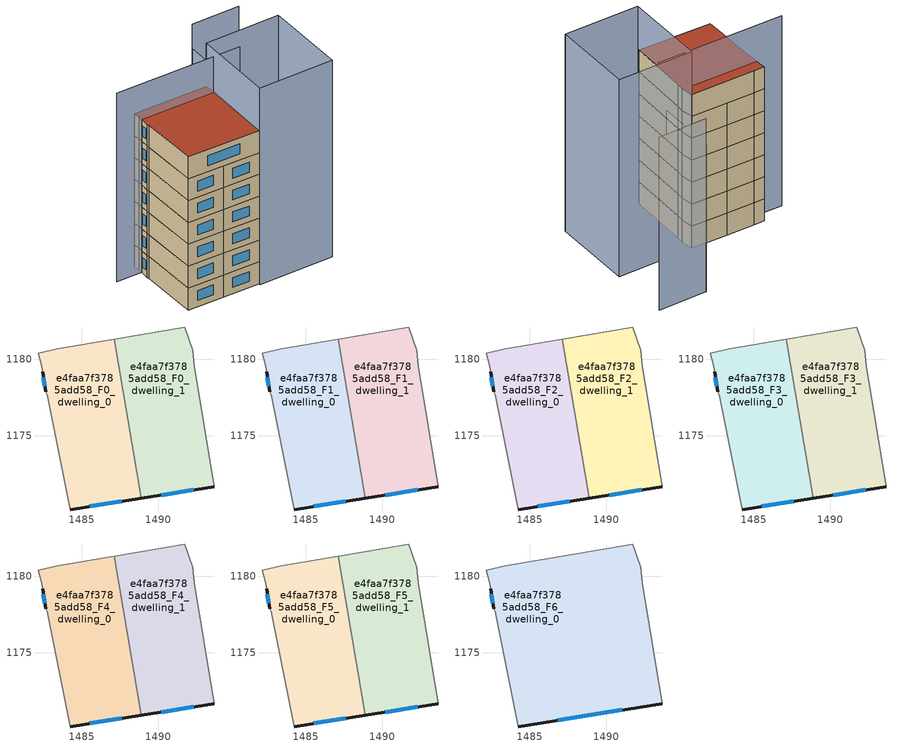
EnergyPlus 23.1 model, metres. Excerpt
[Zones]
e4faa7f3785add58_F0_dwelling_0
 floor ground (EU_floor_Construction): 1487.13,1181.3 1488.88,1170.91 1484.24,1170.17 1482.74,1177.67 1482.64,1177.87 1482.44,1179.17 1482.34,1179.67 1482.14,1180.38 1483.44,1180.67 z0
 wall outside (EU_wall_Construction): 1484.24,1170.17 1488.88,1170.91 / 1482.44,1179.17 1482.64,1177.87 z0:3
 wall adiabatic (EU_wall_Construction): 1487.13,1181.3 1483.44,1180.67 1482.14,1180.38 1482.34,1179.67 1482.44,1179.17 / 1482.64,1177.87 1482.74,1177.67 1484.24,1170.17 z0:3
 wall to e4faa7f3785add58_F0_dwelling_1 (EU_wall_Construction): 1488.88,1170.91 1487.13,1181.3 z0:3
 window (EU_Window_Construction): 1485.52,1170.37 1487.61,1170.7 / 1482.5,1178.82 1482.59,1178.23 z0.83:2.17
e4faa7f3785add58_F0_dwelling_1
 floor ground (EU_floor_Construction): 1491.75,1182.07 1492.25,1180.57 1492.35,1179.57 1493.65,1171.67 1488.88,1170.91 1487.13,1181.3 z0
 wall outside (EU_wall_Construction): 1488.88,1170.91 1493.65,1171.67 z0:3
 wall adiabatic (EU_wall_Construction): 1493.65,1171.67 1492.35,1179.57 1492.25,1180.57 1491.75,1182.07 1487.13,1181.3 z0:3
 window (EU_Window_Construction): 1490.2,1171.12 1492.34,1171.46 z0.83:2.17
e4faa7f3785add58_F1_dwelling_0
 floor to e4faa7f3785add58_F0_dwelling_0 (EU_floor_Construction): 1487.13,1181.3 1488.88,1170.91 1484.24,1170.17 1482.74,1177.67 1482.64,1177.87 1482.44,1179.17 1482.34,1179.67 1482.14,1180.38 1483.44,1180.67 z3
 wall outside (EU_wall_Construction): 1484.24,1170.17 1488.88,1170.91 / 1482.44,1179.17 1482.64,1177.87 z3:6
 wall adiabatic (EU_wall_Construction): 1487.13,1181.3 1483.44,1180.67 1482.14,1180.38 1482.34,1179.67 1482.44,1179.17 / 1482.64,1177.87 1482.74,1177.67 1484.24,1170.17 z3:6
 wall to e4faa7f3785add58_F1_dwelling_1 (EU_wall_Construction): 1488.88,1170.91 1487.13,1181.3 z3:6
 window (EU_Window_Construction): 1485.52,1170.37 1487.61,1170.7 / 1482.5,1178.82 1482.59,1178.23 z3.83:5.17
e4faa7f3785add58_F1_dwelling_1
 floor to e4faa7f3785add58_F0_dwelling_1 (EU_floor_Construction): 1491.75,1182.07 1492.25,1180.57 1492.35,1179.57 1493.65,1171.67 1488.88,1170.91 1487.13,1181.3 z3
 wall outside (EU_wall_Construction): 1488.88,1170.91 1493.65,1171.67 z3:6
 wall adiabatic (EU_wall_Construction): 1493.65,1171.67 1492.35,1179.57 1492.25,1180.57 1491.75,1182.07 1487.13,1181.3 z3:6
 window (EU_Window_Construction): 1490.2,1171.12 1492.34,1171.46 z3.83:5.17
e4faa7f3785add58_F2_dwelling_0
 floor to e4faa7f3785add58_F1_dwelling_0 (EU_floor_Construction): 1487.13,1181.3 1488.88,1170.91 1484.24,1170.17 1482.74,1177.67 1482.64,1177.87 1482.44,1179.17 1482.34,1179.67 1482.14,1180.38 1483.44,1180.67 z6
 wall outside (EU_wall_Construction): 1484.24,1170.17 1488.88,1170.91 / 1482.44,1179.17 1482.64,1177.87 z6:9
 wall adiabatic (EU_wall_Construction): 1487.13,1181.3 1483.44,1180.67 1482.14,1180.38 1482.34,1179.67 1482.44,1179.17 / 1482.64,1177.87 1482.74,1177.67 1484.24,1170.17 z6:9
 wall to e4faa7f3785add58_F2_dwelling_1 (EU_wall_Construction): 1488.88,1170.91 1487.13,1181.3 z6:9
 window (EU_Window_Construction): 1485.52,1170.37 1487.61,1170.7 / 1482.5,1178.82 1482.59,1178.23 z6.83:8.17
e4faa7f3785add58_F2_dwelling_1
 floor to e4faa7f3785add58_F1_dwelling_1 (EU_floor_Construction): 1491.75,1182.07 1492.25,1180.57 1492.35,1179.57 1493.65,1171.67 1488.88,1170.91 1487.13,1181.3 z6
 wall outside (EU_wall_Construction): 1488.88,1170.91 1493.65,1171.67 z6:9
 wall adiabatic (EU_wall_Construction): 1493.65,1171.67 1492.35,1179.57 1492.25,1180.57 1491.75,1182.07 1487.13,1181.3 z6:9
 window (EU_Window_Construction): 1490.2,1171.12 1492.34,1171.46 z6.83:8.17
e4faa7f3785add58_F3_dwelling_0
 floor to e4faa7f3785add58_F2_dwelling_0 (EU_floor_Construction): 1487.13,1181.3 1488.88,1170.91 1484.24,1170.17 1482.74,1177.67 1482.64,1177.87 1482.44,1179.17 1482.34,1179.67 1482.14,1180.38 1483.44,1180.67 z9
 wall outside (EU_wall_Construction): 1484.24,1170.17 1488.88,1170.91 / 1482.44,1179.17 1482.64,1177.87 z9:12
 wall adiabatic (EU_wall_Construction): 1487.13,1181.3 1483.44,1180.67 1482.14,1180.38 1482.34,1179.67 1482.44,1179.17 / 1482.64,1177.87 1482.74,1177.67 1484.24,1170.17 z9:12
 wall to e4faa7f3785add58_F3_dwelling_1 (EU_wall_Construction): 1488.88,1170.91 1487.13,1181.3 z9:12
 window (EU_Window_Construction): 1485.52,1170.37 1487.61,1170.7 / 1482.5,1178.82 1482.59,1178.23 z9.83:11.17
e4faa7f3785add58_F3_dwelling_1
 floor to e4faa7f3785add58_F2_dwelling_1 (EU_floor_Construction): 1491.75,1182.07 1492.25,1180.57 1492.35,1179.57 1493.65,1171.67 1488.88,1170.91 1487.13,1181.3 z9
 wall outside (EU_wall_Construction): 1488.88,1170.91 1493.65,1171.67 z9:12
 wall adiabatic (EU_wall_Construction): 1493.65,1171.67 1492.35,1179.57 1492.25,1180.57 1491.75,1182.07 1487.13,1181.3 z9:12
 window (EU_Window_Construction): 1490.2,1171.12 1492.34,1171.46 z9.83:11.17
e4faa7f3785add58_F4_dwelling_0
 floor to e4faa7f3785add58_F3_dwelling_0 (EU_floor_Construction): 1487.13,1181.3 1488.88,1170.91 1484.24,1170.17 1482.74,1177.67 1482.64,1177.87 1482.44,1179.17 1482.34,1179.67 1482.14,1180.38 1483.44,1180.67 z12
 wall outside (EU_wall_Construction): 1484.24,1170.17 1488.88,1170.91 / 1482.44,1179.17 1482.64,1177.87 z12:15
 wall adiabatic (EU_wall_Construction): 1487.13,1181.3 1483.44,1180.67 1482.14,1180.38 1482.34,1179.67 1482.44,1179.17 / 1482.64,1177.87 1482.74,1177.67 1484.24,1170.17 z12:15
 wall to e4faa7f3785add58_F4_dwelling_1 (EU_wall_Construction): 1488.88,1170.91 1487.13,1181.3 z12:15
 window (EU_Window_Construction): 1485.52,1170.37 1487.61,1170.7 / 1482.5,1178.82 1482.59,1178.23 z12.83:14.17
e4faa7f3785add58_F4_dwelling_1
 floor to e4faa7f3785add58_F3_dwelling_1 (EU_floor_Construction): 1491.75,1182.07 1492.25,1180.57 1492.35,1179.57 1493.65,1171.67 1488.88,1170.91 1487.13,1181.3 z12
 wall outside (EU_wall_Construction): 1488.88,1170.91 1493.65,1171.67 z12:15
 wall adiabatic (EU_wall_Construction): 1493.65,1171.67 1492.35,1179.57 1492.25,1180.57 1491.75,1182.07 1487.13,1181.3 z12:15
 window (EU_Window_Construction): 1490.2,1171.12 1492.34,1171.46 z12.83:14.17
e4faa7f3785add58_F5_dwelling_0
 floor to e4faa7f3785add58_F4_dwelling_0 (EU_floor_Construction): 1487.13,1181.3 1488.88,1170.91 1484.24,1170.17 1482.74,1177.67 1482.64,1177.87 1482.44,1179.17 1482.34,1179.67 1482.14,1180.38 1483.44,1180.67 z15
 wall outside (EU_wall_Construction): 1484.24,1170.17 1488.88,1170.91 / 1482.44,1179.17 1482.64,1177.87 z15:18
 wall adiabatic (EU_wall_Construction): 1487.13,1181.3 1483.44,1180.67 1482.14,1180.38 1482.34,1179.67 1482.44,1179.17 / 1482.64,1177.87 1482.74,1177.67 1484.24,1170.17 z15:18
 wall to e4faa7f3785add58_F5_dwelling_1 (EU_wall_Construction): 1488.88,1170.91 1487.13,1181.3 z15:18
 window (EU_Window_Construction): 1485.52,1170.37 1487.61,1170.7 / 1482.5,1178.82 1482.59,1178.23 z15.83:17.17
e4faa7f3785add58_F5_dwelling_1
 floor to e4faa7f3785add58_F4_dwelling_1 (EU_floor_Construction): 1491.75,1182.07 1492.25,1180.57 1492.35,1179.57 1493.65,1171.67 1488.88,1170.91 1487.13,1181.3 z15
 wall outside (EU_wall_Construction): 1488.88,1170.91 1493.65,1171.67 z15:18
 wall adiabatic (EU_wall_Construction): 1493.65,1171.67 1492.35,1179.57 1492.25,1180.57 1491.75,1182.07 1487.13,1181.3 z15:18
 window (EU_Window_Construction): 1490.2,1171.12 1492.34,1171.46 z15.83:17.17
e4faa7f3785add58_F6_dwelling_0
 floor to e4faa7f3785add58_F5_dwelling_0 (EU_floor_Construction): 1487.13,1181.3 1488.88,1170.91 1484.24,1170.17 1482.74,1177.67 1482.64,1177.87 1482.44,1179.17 1482.34,1179.67 1482.14,1180.38 1483.44,1180.67 z18
 floor to e4faa7f3785add58_F5_dwelling_1 (EU_floor_Construction): 1491.75,1182.07 1492.25,1180.57 1492.35,1179.57 1493.65,1171.67 1488.88,1170.91 1487.13,1181.3 z18
 wall outside (EU_wall_Construction): 1484.24,1170.17 1493.65,1171.67 / 1482.44,1179.17 1482.64,1177.87 z18:21
 wall adiabatic (EU_wall_Construction): 1493.65,1171.67 1492.35,1179.57 1492.25,1180.57 1491.75,1182.07 1483.44,1180.67 1482.14,1180.38 1482.34,1179.67 1482.44,1179.17 / 1482.64,1177.87 1482.74,1177.67 1484.24,1170.17 z18:21
 window (EU_Window_Construction): 1486.83,1170.58 1491.06,1171.25 / 1482.5,1178.82 1482.59,1178.23 z18.83:20.17
 roof outside (EU_roof_Construction): 1493.65,1171.67 1492.35,1179.57 1492.25,1180.57 1491.75,1182.07 1483.44,1180.67 1482.14,1180.38 1482.34,1179.67 1482.44,1179.17 1482.64,1177.87 1482.74,1177.67 1484.24,1170.17 z21
shading: 1493.68,1171.5 1491.74,1182.11 / 1491.74,1182.11 1501.42,1183.88 / 1501.42,1183.88 1503.36,1173.26 / 1503.36,1173.26 1493.68,1171.5 z0:26.9; 1482.79,1178.9 1484.24,1170.17 z0:20.4; 1495.15,1182.68 1493.74,1190.57 z0:20.2; 1495.51,1181.26 1479.14,1178.47 z0:25.9; 1499.98,1191.68 1493.73,1190.47 z0:23.6
[Building]
EU S2 Campaign: North Axis=0; Terrain=City; Solar Distribution=FullExterior
[Site:Location]
Lyon-Bron: Latitude=45.75; Longitude=5; Time Zone=1; Elevation=198
[SizingPeriod:WeatherFileDays]
AnnualSizingPeriod: Begin Month=1; Begin Day of Month=1; End Month=12; End Day of Month=31; Day of Week for Start Day=Monday; Use Weather File Daylight Saving Period=No; Use Weather File Rain and Snow Indicators=No
[MATERIAL]
EU_InternalMass_Material: Roughness=MediumRough; Thickness=0.1; Conductivity=1; Density=1800; Specific Heat=900; Thermal Absorptance=0.9; Solar Absorptance=0.7; Visible Absorptance=0.7
[MATERIAL:NOMASS] Roughness=MediumRough; Thermal Absorptance=0.9; Solar Absorptance=0.7; Visible Absorptance=0.7
Name | Thermal Resistance
EU_wall_NoMass | 0.87146
EU_roof_NoMass | 0.842276
EU_floor_NoMass | 0.496999
[WINDOWMATERIAL:SIMPLEGLAZINGSYSTEM]
EU_Window_SimpleGlazing: UFactor=2.2525; Solar Heat Gain Coefficient=0.76; Visible Transmittance=0.76
[CONSTRUCTION]
EU_wall_Construction: EU_wall_NoMass
EU_roof_Construction: EU_roof_NoMass
EU_floor_Construction: EU_floor_NoMass
EU_Window_Construction: EU_Window_SimpleGlazing
EU_InternalMass_Construction: EU_InternalMass_Material
[ZONE] Type=1; Multiplier=1; Ceiling Height=autocalculate; Floor Area=autocalculate; Part of Total Floor Area=Yes
Name | Volume
e4faa7f3785add58_F0_dwelling_0 | 153.324
e4faa7f3785add58_F1_dwelling_0; e4faa7f3785add58_F2_dwelling_0; e4faa7f3785add58_F3_dwelling_0; e4faa7f3785add58_F4_dwelling_0; e4faa7f3785add58_F5_dwelling_0 | 153.325
e4faa7f3785add58_F6_dwelling_0 | 306.636
e4faa7f3785add58_F0_dwelling_1 | 153.312
e4faa7f3785add58_F1_dwelling_1; e4faa7f3785add58_F2_dwelling_1; e4faa7f3785add58_F3_dwelling_1; e4faa7f3785add58_F4_dwelling_1; e4faa7f3785add58_F5_dwelling_1 | 153.311
[INTERNALMASS] Construction=EU_InternalMass_Construction
Name | Zone or ZoneList | Surface Area
e4faa7f3785add58_F0_dwelling_0_EU_InternalMass | e4faa7f3785add58_F0_dwelling_0 | 51.1083
e4faa7f3785add58_F0_dwelling_1_EU_InternalMass | e4faa7f3785add58_F0_dwelling_1 | 51.1036
e4faa7f3785add58_F1_dwelling_0_EU_InternalMass | e4faa7f3785add58_F1_dwelling_0 | 51.1083
e4faa7f3785add58_F1_dwelling_1_EU_InternalMass | e4faa7f3785add58_F1_dwelling_1 | 51.1036
e4faa7f3785add58_F2_dwelling_0_EU_InternalMass | e4faa7f3785add58_F2_dwelling_0 | 51.1083
e4faa7f3785add58_F2_dwelling_1_EU_InternalMass | e4faa7f3785add58_F2_dwelling_1 | 51.1036
e4faa7f3785add58_F3_dwelling_0_EU_InternalMass | e4faa7f3785add58_F3_dwelling_0 | 51.1083
e4faa7f3785add58_F3_dwelling_1_EU_InternalMass | e4faa7f3785add58_F3_dwelling_1 | 51.1036
e4faa7f3785add58_F4_dwelling_0_EU_InternalMass | e4faa7f3785add58_F4_dwelling_0 | 51.1083
e4faa7f3785add58_F4_dwelling_1_EU_InternalMass | e4faa7f3785add58_F4_dwelling_1 | 51.1036
e4faa7f3785add58_F5_dwelling_0_EU_InternalMass | e4faa7f3785add58_F5_dwelling_0 | 51.1083
e4faa7f3785add58_F5_dwelling_1_EU_InternalMass | e4faa7f3785add58_F5_dwelling_1 | 51.1036
e4faa7f3785add58_F6_dwelling_0_EU_InternalMass | e4faa7f3785add58_F6_dwelling_0 | 102.215
[OTHEREQUIPMENT] Fuel Type=Electricity; Design Level Calculation Method=Watts/Area; Power per Zone Floor Area=1; Fraction Latent=0; Fraction Radiant=0; Fraction Lost=0; Carbon Dioxide Generation Rate=0; EndUse Subcategory=EU_Step8_InternalGains
Name | Zone or ZoneList or Space or SpaceList | Schedule
EU_Step8_InternalGain_e4faa7f3785add58_F0_dwelling_0_f000 | e4faa7f3785add58_F0_dwelling_0 | EU_Step8_GainSchedule_e4faa7f3785add58_F0_dwelling_0_f000
EU_Step8_InternalGain_e4faa7f3785add58_F0_dwelling_1_f000 | e4faa7f3785add58_F0_dwelling_1 | EU_Step8_GainSchedule_e4faa7f3785add58_F0_dwelling_1_f000
EU_Step8_InternalGain_e4faa7f3785add58_F1_dwelling_0_f000 | e4faa7f3785add58_F1_dwelling_0 | EU_Step8_GainSchedule_e4faa7f3785add58_F1_dwelling_0_f000
EU_Step8_InternalGain_e4faa7f3785add58_F1_dwelling_1_f000 | e4faa7f3785add58_F1_dwelling_1 | EU_Step8_GainSchedule_e4faa7f3785add58_F1_dwelling_1_f000
EU_Step8_InternalGain_e4faa7f3785add58_F2_dwelling_0_f000 | e4faa7f3785add58_F2_dwelling_0 | EU_Step8_GainSchedule_e4faa7f3785add58_F2_dwelling_0_f000
EU_Step8_InternalGain_e4faa7f3785add58_F2_dwelling_1_f000 | e4faa7f3785add58_F2_dwelling_1 | EU_Step8_GainSchedule_e4faa7f3785add58_F2_dwelling_1_f000
EU_Step8_InternalGain_e4faa7f3785add58_F3_dwelling_0_f000 | e4faa7f3785add58_F3_dwelling_0 | EU_Step8_GainSchedule_e4faa7f3785add58_F3_dwelling_0_f000
EU_Step8_InternalGain_e4faa7f3785add58_F3_dwelling_1_f000 | e4faa7f3785add58_F3_dwelling_1 | EU_Step8_GainSchedule_e4faa7f3785add58_F3_dwelling_1_f000
EU_Step8_InternalGain_e4faa7f3785add58_F4_dwelling_0_f000 | e4faa7f3785add58_F4_dwelling_0 | EU_Step8_GainSchedule_e4faa7f3785add58_F4_dwelling_0_f000
EU_Step8_InternalGain_e4faa7f3785add58_F4_dwelling_1_f000 | e4faa7f3785add58_F4_dwelling_1 | EU_Step8_GainSchedule_e4faa7f3785add58_F4_dwelling_1_f000
EU_Step8_InternalGain_e4faa7f3785add58_F5_dwelling_0_f000 | e4faa7f3785add58_F5_dwelling_0 | EU_Step8_GainSchedule_e4faa7f3785add58_F5_dwelling_0_f000
EU_Step8_InternalGain_e4faa7f3785add58_F5_dwelling_1_f000 | e4faa7f3785add58_F5_dwelling_1 | EU_Step8_GainSchedule_e4faa7f3785add58_F5_dwelling_1_f000
EU_Step8_InternalGain_e4faa7f3785add58_F6_dwelling_0_f000 | e4faa7f3785add58_F6_dwelling_0 | EU_Step8_GainSchedule_e4faa7f3785add58_F6_dwelling_0_f000
[ZONEVENTILATION:DESIGNFLOWRATE] Schedule=EU_AlwaysOn; Design Flow Rate Calculation Method=AirChanges/Hour; Air Changes per Hour=0.425; Ventilation Type=Natural; Fan Pressure Rise=0; Fan Total Efficiency=1; Constant Term Coefficient=1; Temperature Term Coefficient=0; Velocity Term Coefficient=0; Velocity Squared Term Coefficient=0; Minimum Indoor Temperature=-100; Maximum Indoor Temperature=100; Delta Temperature=-100; Minimum Outdoor Temperature=-100; Maximum Outdoor Temperature=100; Maximum Wind Speed=40
Name | Zone or ZoneList or Space or SpaceList
EU_ConstantAir_e4faa7f3785add58_F0_dwelling_0 | e4faa7f3785add58_F0_dwelling_0
EU_ConstantAir_e4faa7f3785add58_F0_dwelling_1 | e4faa7f3785add58_F0_dwelling_1
EU_ConstantAir_e4faa7f3785add58_F1_dwelling_0 | e4faa7f3785add58_F1_dwelling_0
EU_ConstantAir_e4faa7f3785add58_F1_dwelling_1 | e4faa7f3785add58_F1_dwelling_1
EU_ConstantAir_e4faa7f3785add58_F2_dwelling_0 | e4faa7f3785add58_F2_dwelling_0
EU_ConstantAir_e4faa7f3785add58_F2_dwelling_1 | e4faa7f3785add58_F2_dwelling_1
EU_ConstantAir_e4faa7f3785add58_F3_dwelling_0 | e4faa7f3785add58_F3_dwelling_0
EU_ConstantAir_e4faa7f3785add58_F3_dwelling_1 | e4faa7f3785add58_F3_dwelling_1
EU_ConstantAir_e4faa7f3785add58_F4_dwelling_0 | e4faa7f3785add58_F4_dwelling_0
EU_ConstantAir_e4faa7f3785add58_F4_dwelling_1 | e4faa7f3785add58_F4_dwelling_1
EU_ConstantAir_e4faa7f3785add58_F5_dwelling_0 | e4faa7f3785add58_F5_dwelling_0
EU_ConstantAir_e4faa7f3785add58_F5_dwelling_1 | e4faa7f3785add58_F5_dwelling_1
EU_ConstantAir_e4faa7f3785add58_F6_dwelling_0 | e4faa7f3785add58_F6_dwelling_0
[HVACTEMPLATE:THERMOSTAT] Constant Heating Setpoint=20; Constant Cooling Setpoint=50
EU_HeatOnly_e4faa7f3785add58_F0_dwelling_0; EU_HeatOnly_e4faa7f3785add58_F0_dwelling_1; EU_HeatOnly_e4faa7f3785add58_F1_dwelling_0; EU_HeatOnly_e4faa7f3785add58_F1_dwelling_1; EU_HeatOnly_e4faa7f3785add58_F2_dwelling_0; EU_HeatOnly_e4faa7f3785add58_F2_dwelling_1; EU_HeatOnly_e4faa7f3785add58_F3_dwelling_0; EU_HeatOnly_e4faa7f3785add58_F3_dwelling_1; EU_HeatOnly_e4faa7f3785add58_F4_dwelling_0; EU_HeatOnly_e4faa7f3785add58_F4_dwelling_1; EU_HeatOnly_e4faa7f3785add58_F5_dwelling_0; EU_HeatOnly_e4faa7f3785add58_F5_dwelling_1; EU_HeatOnly_e4faa7f3785add58_F6_dwelling_0
[HVACTEMPLATE:ZONE:IDEALLOADSAIRSYSTEM] System Availability Schedule=EU_AlwaysOn; Maximum Heating Supply Air Temperature=50; Minimum Cooling Supply Air Temperature=13; Maximum Heating Supply Air Humidity Ratio=0.0156; Minimum Cooling Supply Air Humidity Ratio=0.0077; Heating Limit=NoLimit; Cooling Limit=NoLimit; Heating Availability Schedule=EU_AlwaysOn; Cooling Availability Schedule=EU_CoolingOff; Dehumidification Control Type=ConstantSensibleHeatRatio; Cooling Sensible Heat Ratio=0.7; Dehumidification Setpoint=60; Humidification Control Type=None; Humidification Setpoint=30; Outdoor Air Method=None; Outdoor Air Flow Rate per Person=0.00944; Outdoor Air Flow Rate per Zone Floor Area=0; Outdoor Air Flow Rate per Zone=0; Demand Controlled Ventilation Type=None; Outdoor Air Economizer Type=NoEconomizer; Heat Recovery Type=None; Sensible Heat Recovery Effectiveness=0.7; Latent Heat Recovery Effectiveness=0.65
Name | Template Thermostat
e4faa7f3785add58_F0_dwelling_0 | EU_HeatOnly_e4faa7f3785add58_F0_dwelling_0
e4faa7f3785add58_F0_dwelling_1 | EU_HeatOnly_e4faa7f3785add58_F0_dwelling_1
e4faa7f3785add58_F1_dwelling_0 | EU_HeatOnly_e4faa7f3785add58_F1_dwelling_0
e4faa7f3785add58_F1_dwelling_1 | EU_HeatOnly_e4faa7f3785add58_F1_dwelling_1
e4faa7f3785add58_F2_dwelling_0 | EU_HeatOnly_e4faa7f3785add58_F2_dwelling_0
e4faa7f3785add58_F2_dwelling_1 | EU_HeatOnly_e4faa7f3785add58_F2_dwelling_1
e4faa7f3785add58_F3_dwelling_0 | EU_HeatOnly_e4faa7f3785add58_F3_dwelling_0
e4faa7f3785add58_F3_dwelling_1 | EU_HeatOnly_e4faa7f3785add58_F3_dwelling_1
e4faa7f3785add58_F4_dwelling_0 | EU_HeatOnly_e4faa7f3785add58_F4_dwelling_0
e4faa7f3785add58_F4_dwelling_1 | EU_HeatOnly_e4faa7f3785add58_F4_dwelling_1
e4faa7f3785add58_F5_dwelling_0 | EU_HeatOnly_e4faa7f3785add58_F5_dwelling_0
e4faa7f3785add58_F5_dwelling_1 | EU_HeatOnly_e4faa7f3785add58_F5_dwelling_1
e4faa7f3785add58_F6_dwelling_0 | EU_HeatOnly_e4faa7f3785add58_F6_dwelling_0
[SIZING:ZONE] Zone Cooling Design Supply Air Temperature Input Method=SupplyAirTemperature; Zone Cooling Design Supply Air Temperature=13; Zone Heating Design Supply Air Temperature Input Method=SupplyAirTemperature; Zone Heating Design Supply Air Temperature=50; Zone Cooling Design Supply Air Humidity Ratio=0.008; Zone Heating Design Supply Air Humidity Ratio=0.008; Cooling Design Air Flow Method=DesignDay; Cooling Design Air Flow Rate=0; Cooling Minimum Air Flow per Zone Floor Area=0.000762; Cooling Minimum Air Flow=0; Cooling Minimum Air Flow Fraction=0.2; Heating Design Air Flow Method=DesignDay; Heating Design Air Flow Rate=0; Heating Maximum Air Flow per Zone Floor Area=0.002032; Heating Maximum Air Flow=0.141576; Heating Maximum Air Flow Fraction=0.3; Account for Dedicated Outdoor Air System=No; Dedicated Outdoor Air System Control Strategy=NeutralSupplyAir; Dedicated Outdoor Air Low Setpoint Temperature for Design=autosize; Dedicated Outdoor Air High Setpoint Temperature for Design=autosize; Zone Load Sizing Method=Sensible Load Only No Latent Load; Zone Latent Cooling Design Supply Air Humidity Ratio Input Method=HumidityRatioDifference; Zone Cooling Design Supply Air Humidity Ratio Difference=0.005; Zone Latent Heating Design Supply Air Humidity Ratio Input Method=HumidityRatioDifference; Zone Humidification Design Supply Air Humidity Ratio Difference=0.005
e4faa7f3785add58_F0_dwelling_0; e4faa7f3785add58_F0_dwelling_1; e4faa7f3785add58_F1_dwelling_0; e4faa7f3785add58_F1_dwelling_1; e4faa7f3785add58_F2_dwelling_0; e4faa7f3785add58_F2_dwelling_1; e4faa7f3785add58_F3_dwelling_0; e4faa7f3785add58_F3_dwelling_1; e4faa7f3785add58_F4_dwelling_0; e4faa7f3785add58_F4_dwelling_1; e4faa7f3785add58_F5_dwelling_0; e4faa7f3785add58_F5_dwelling_1; e4faa7f3785add58_F6_dwelling_0
[SCHEDULE:CONSTANT]
Name | Hourly Value
EU_AlwaysOn | 1
EU_CoolingOff | 0
[SCHEDULE:FILE] Column Number=1; Rows to Skip at Top=0; Number of Hours of Data=8760; Column Separator=Comma; Interpolate to Timestep=No; Minutes per Item=60; Adjust Schedule for Daylight Savings=Yes
Name | File
EU_Step8_GainSchedule_e4faa7f3785add58_F0_dwelling_0_f000 | ../../schedules/e4faa7f3785add58/e4faa7f3785add58_F0_dwelling_0_f000_gain.csv
EU_Step8_GainSchedule_e4faa7f3785add58_F0_dwelling_1_f000 | ../../schedules/e4faa7f3785add58/e4faa7f3785add58_F0_dwelling_1_f000_gain.csv
EU_Step8_GainSchedule_e4faa7f3785add58_F1_dwelling_0_f000 | ../../schedules/e4faa7f3785add58/e4faa7f3785add58_F1_dwelling_0_f000_gain.csv
EU_Step8_GainSchedule_e4faa7f3785add58_F1_dwelling_1_f000 | ../../schedules/e4faa7f3785add58/e4faa7f3785add58_F1_dwelling_1_f000_gain.csv
EU_Step8_GainSchedule_e4faa7f3785add58_F2_dwelling_0_f000 | ../../schedules/e4faa7f3785add58/e4faa7f3785add58_F2_dwelling_0_f000_gain.csv
EU_Step8_GainSchedule_e4faa7f3785add58_F2_dwelling_1_f000 | ../../schedules/e4faa7f3785add58/e4faa7f3785add58_F2_dwelling_1_f000_gain.csv
EU_Step8_GainSchedule_e4faa7f3785add58_F3_dwelling_0_f000 | ../../schedules/e4faa7f3785add58/e4faa7f3785add58_F3_dwelling_0_f000_gain.csv
EU_Step8_GainSchedule_e4faa7f3785add58_F3_dwelling_1_f000 | ../../schedules/e4faa7f3785add58/e4faa7f3785add58_F3_dwelling_1_f000_gain.csv
EU_Step8_GainSchedule_e4faa7f3785add58_F4_dwelling_0_f000 | ../../schedules/e4faa7f3785add58/e4faa7f3785add58_F4_dwelling_0_f000_gain.csv
EU_Step8_GainSchedule_e4faa7f3785add58_F4_dwelling_1_f000 | ../../schedules/e4faa7f3785add58/e4faa7f3785add58_F4_dwelling_1_f000_gain.csv
EU_Step8_GainSchedule_e4faa7f3785add58_F5_dwelling_0_f000 | ../../schedules/e4faa7f3785add58/e4faa7f3785add58_F5_dwelling_0_f000_gain.csv
EU_Step8_GainSchedule_e4faa7f3785add58_F5_dwelling_1_f000 | ../../schedules/e4faa7f3785add58/e4faa7f3785add58_F5_dwelling_1_f000_gain.csv
EU_Step8_GainSchedule_e4faa7f3785add58_F6_dwelling_0_f000 | ../../schedules/e4faa7f3785add58/e4faa7f3785add58_F6_dwelling_0_f000_gain.csv
